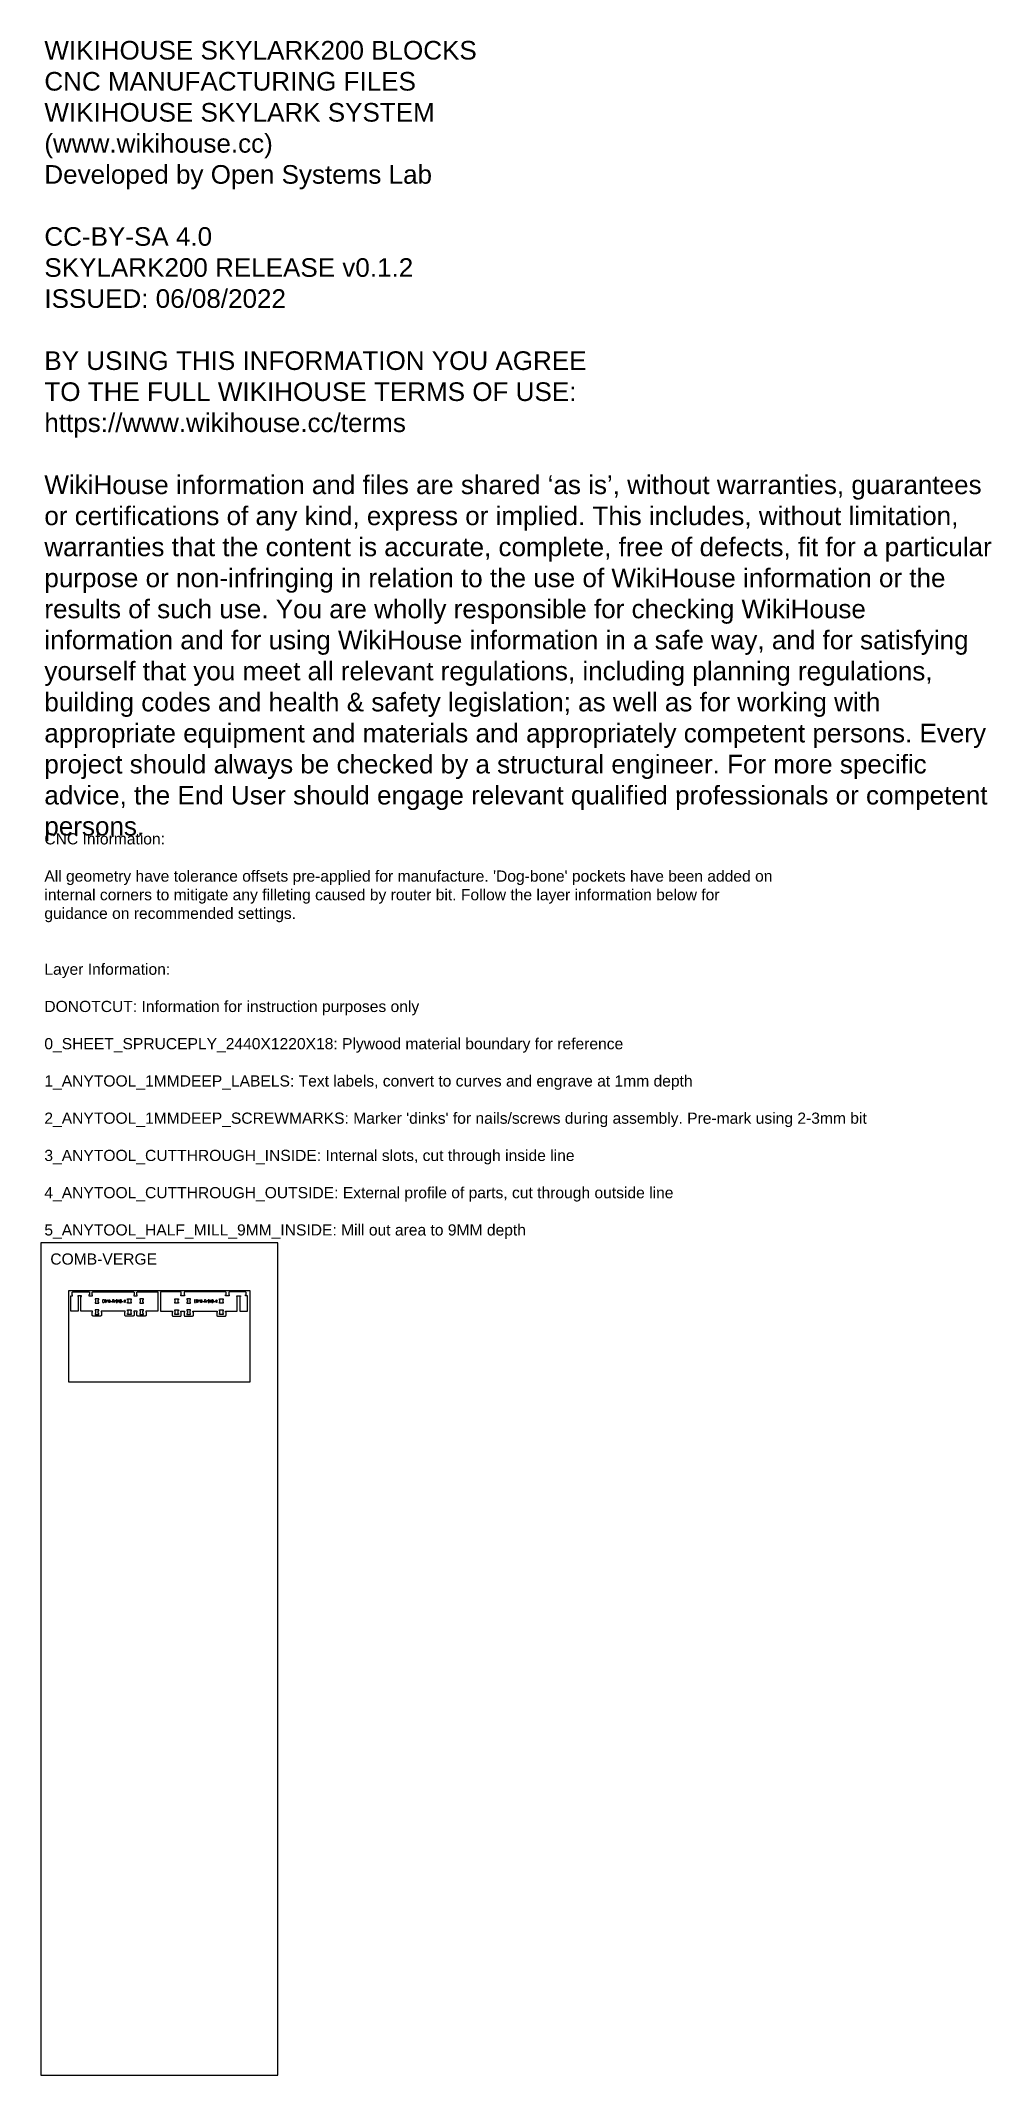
# Model space of a CAD drawing. Header units: millimetres. Extents: x 0 to 12757, y 0 to 27318.
import ezdxf

# ---------------------------------------------------------------- set-up
doc = ezdxf.new("R2010")
doc.units = ezdxf.units.MM
for name, color, linetype, true_color in [('0_SHEET_SPRUCEPLY_2440X122', 1, 'Continuous', 0xff0000), ('1_ANYTOOL_1MMDEEP_LABELS_S', 2, 'Continuous', 0xffff00), ('3_ANYTOOL_CUTTHROUGH_INSID', 4, 'Continuous', 0x00ffff), ('4_ANYTOOL_CUTTHROUGH_OUTSI', 5, 'Continuous', 0x0000ff), ('DONOTCUT', 7, 'Continuous', 0xffffff)]:
    doc.layers.add(name, color=color, linetype=linetype, true_color=true_color)
doc.styles.add('Arial', font='')
doc.styles.get('Arial').set_extended_font_data('Arial')

msp = doc.modelspace()

# ---------------------------------------------------------------- linework, layer by layer
at = {"layer": '0_SHEET_SPRUCEPLY_2440X122'}
msp.add_lwpolyline([(372, 10531), (372, 9311), (2812, 9311), (2812, 10531)], close=True, dxfattribs=at)
at = {"layer": '1_ANYTOOL_1MMDEEP_LABELS_S', "color": 2, "true_color": 0xffff00}
for points in [[(846, 10413), (836, 10413, 0.414214), (830, 10407), (830, 10383, 0.414214), (836, 10377), (846, 10377)], [(914, 10397), (924, 10397, -1), (924, 10377), (914, 10377), (914, 10413), (924, 10413, -1), (924, 10397)], [(964, 10393), (974, 10393, 1), (974, 10413), (964, 10413), (964, 10377)], [(2078, 10413), (2068, 10413, 0.414214), (2062, 10407), (2062, 10383, 0.414214), (2068, 10377), (2078, 10377)], [(2146, 10397), (2156, 10397, -1), (2156, 10377), (2146, 10377), (2146, 10413), (2156, 10413, -1), (2156, 10397)], [(2196, 10393), (2206, 10393, 1), (2206, 10413), (2196, 10413), (2196, 10377)]]:
    msp.add_lwpolyline(points, format="xyb", dxfattribs=at)
for points in [[(854, 10387, 1), (874, 10387), (874, 10403, 1), (854, 10403)], [(1076, 10413), (1064, 10413), (1064, 10377), (1076, 10377, 0.414214), (1084, 10385), (1084, 10405, 0.414214)], [(2086, 10387, 1), (2106, 10387), (2106, 10403, 1), (2086, 10403)], [(2309, 10413), (2297, 10413), (2297, 10377), (2309, 10377, 0.414214), (2317, 10385), (2317, 10405, 0.414214)]]:
    msp.add_lwpolyline(points, format="xyb", close=True, dxfattribs=at)
for points in [[(882, 10377), (882, 10413), (894, 10393), (906, 10413), (906, 10377)], [(942, 10389), (958, 10389)], [(984, 10377), (976, 10394)], [(988, 10377), (1004, 10413)], [(1028, 10413), (1012, 10413), (1012, 10377), (1028, 10377)], [(1024, 10397), (1012, 10397)], [(1036, 10377), (1036, 10413), (1056, 10377), (1056, 10413)], [(1092, 10389), (1108, 10389)], [(1138, 10413), (1114, 10377)], [(1114, 10413), (1138, 10377)], [(2114, 10377), (2114, 10413), (2126, 10393), (2138, 10413), (2138, 10377)], [(2174, 10389), (2190, 10389)], [(2216, 10377), (2208, 10394)], [(2221, 10377), (2237, 10413)], [(2261, 10413), (2245, 10413), (2245, 10377), (2261, 10377)], [(2257, 10397), (2245, 10397)], [(2269, 10377), (2269, 10413), (2289, 10377), (2289, 10413)], [(2325, 10389), (2341, 10389)], [(2370, 10413), (2346, 10377)], [(2346, 10413), (2370, 10377)]]:
    msp.add_lwpolyline(points, dxfattribs=at)
at = {"layer": '3_ANYTOOL_CUTTHROUGH_INSID', "color": 4, "true_color": 0x00ffff}
for points in [[(778, 10379), (772, 10379), (772, 10414), (778, 10414), (778, 10427), (730, 10427), (730, 10414), (736, 10414), (736, 10379), (730, 10379), (730, 10366), (778, 10366)], [(778, 10379), (772, 10379), (772, 10414), (778, 10414), (778, 10427), (730, 10427), (730, 10414), (736, 10414), (736, 10379), (730, 10379), (730, 10366), (778, 10366)], [(1166, 10379), (1172, 10379), (1172, 10414), (1166, 10414), (1166, 10427), (1214, 10427), (1214, 10414), (1208, 10414), (1208, 10379), (1214, 10379), (1214, 10366), (1166, 10366)], [(1166, 10379), (1172, 10379), (1172, 10414), (1166, 10414), (1166, 10427), (1214, 10427), (1214, 10414), (1208, 10414), (1208, 10379), (1214, 10379), (1214, 10366), (1166, 10366)], [(1378, 10379), (1372, 10379), (1372, 10414), (1378, 10414), (1378, 10427), (1330, 10427), (1330, 10414), (1336, 10414), (1336, 10379), (1330, 10379), (1330, 10366), (1378, 10366)], [(1378, 10379), (1372, 10379), (1372, 10414), (1378, 10414), (1378, 10427), (1330, 10427), (1330, 10414), (1336, 10414), (1336, 10379), (1330, 10379), (1330, 10366), (1378, 10366)], [(1799, 10379), (1805, 10379), (1805, 10414), (1799, 10414), (1799, 10427), (1848, 10427), (1848, 10414), (1842, 10414), (1842, 10379), (1848, 10379), (1848, 10366), (1799, 10366)], [(1799, 10379), (1805, 10379), (1805, 10414), (1799, 10414), (1799, 10427), (1848, 10427), (1848, 10414), (1842, 10414), (1842, 10379), (1848, 10379), (1848, 10366), (1799, 10366)], [(2012, 10379), (2006, 10379), (2006, 10414), (2012, 10414), (2012, 10427), (1963, 10427), (1963, 10414), (1969, 10414), (1969, 10379), (1963, 10379), (1963, 10366), (2012, 10366)], [(2012, 10379), (2006, 10379), (2006, 10414), (2012, 10414), (2012, 10427), (1963, 10427), (1963, 10414), (1969, 10414), (1969, 10379), (1963, 10379), (1963, 10366), (2012, 10366)], [(2399, 10379), (2405, 10379), (2405, 10414), (2399, 10414), (2399, 10427), (2448, 10427), (2448, 10414), (2442, 10414), (2442, 10379), (2448, 10379), (2448, 10366), (2399, 10366)], [(2399, 10379), (2405, 10379), (2405, 10414), (2399, 10414), (2399, 10427), (2448, 10427), (2448, 10414), (2442, 10414), (2442, 10379), (2448, 10379), (2448, 10366), (2399, 10366)], [(778, 10264), (778, 10277), (730, 10277), (730, 10264), (736, 10264), (736, 10229), (730, 10229), (730, 10216), (778, 10216), (778, 10229), (772, 10229), (772, 10264)], [(778, 10264), (778, 10277), (730, 10277), (730, 10264), (736, 10264), (736, 10229), (730, 10229), (730, 10216), (778, 10216), (778, 10229), (772, 10229), (772, 10264)], [(1166, 10264), (1166, 10277), (1214, 10277), (1214, 10264), (1208, 10264), (1208, 10229), (1214, 10229), (1214, 10216), (1166, 10216), (1166, 10229), (1172, 10229), (1172, 10264)], [(1166, 10264), (1166, 10277), (1214, 10277), (1214, 10264), (1208, 10264), (1208, 10229), (1214, 10229), (1214, 10216), (1166, 10216), (1166, 10229), (1172, 10229), (1172, 10264)], [(1378, 10264), (1378, 10277), (1330, 10277), (1330, 10264), (1336, 10264), (1336, 10229), (1330, 10229), (1330, 10216), (1378, 10216), (1378, 10229), (1372, 10229), (1372, 10264)], [(1378, 10264), (1378, 10277), (1330, 10277), (1330, 10264), (1336, 10264), (1336, 10229), (1330, 10229), (1330, 10216), (1378, 10216), (1378, 10229), (1372, 10229), (1372, 10264)], [(1799, 10264), (1799, 10277), (1848, 10277), (1848, 10264), (1842, 10264), (1842, 10229), (1848, 10229), (1848, 10216), (1799, 10216), (1799, 10229), (1805, 10229), (1805, 10264)], [(1799, 10264), (1799, 10277), (1848, 10277), (1848, 10264), (1842, 10264), (1842, 10229), (1848, 10229), (1848, 10216), (1799, 10216), (1799, 10229), (1805, 10229), (1805, 10264)], [(2012, 10264), (2012, 10277), (1963, 10277), (1963, 10264), (1969, 10264), (1969, 10229), (1963, 10229), (1963, 10216), (2012, 10216), (2012, 10229), (2006, 10229), (2006, 10264)], [(2012, 10264), (2012, 10277), (1963, 10277), (1963, 10264), (1969, 10264), (1969, 10229), (1963, 10229), (1963, 10216), (2012, 10216), (2012, 10229), (2006, 10229), (2006, 10264)], [(2399, 10264), (2399, 10277), (2448, 10277), (2448, 10264), (2442, 10264), (2442, 10229), (2448, 10229), (2448, 10216), (2399, 10216), (2399, 10229), (2405, 10229), (2405, 10264)], [(2399, 10264), (2399, 10277), (2448, 10277), (2448, 10264), (2442, 10264), (2442, 10229), (2448, 10229), (2448, 10216), (2399, 10216), (2399, 10229), (2405, 10229), (2405, 10264)]]:
    msp.add_lwpolyline(points, close=True, dxfattribs=at)
at = {"layer": '4_ANYTOOL_CUTTHROUGH_OUTSI', "color": 5, "true_color": 0x0000ff}
for points in [[(642, 10520), (642, 10520), (643, 10520), (643, 10520), (643, 10520), (643, 10520), (644, 10520), (644, 10520), (644, 10520), (645, 10520), (645, 10520), (645, 10520), (645, 10520), (646, 10520), (646, 10520), (646, 10520), (646, 10520), (647, 10520), (647, 10519), (647, 10519), (648, 10519), (648, 10519), (648, 10519), (648, 10519), (649, 10519), (649, 10518), (649, 10518), (649, 10518), (650, 10518), (650, 10518), (650, 10517), (650, 10517), (650, 10517), (651, 10517), (651, 10517), (651, 10516), (651, 10516), (651, 10516), (652, 10516), (652, 10515), (652, 10515), (652, 10515), (652, 10515), (652, 10514), (653, 10514), (653, 10514), (653, 10514), (653, 10513), (653, 10513), (653, 10513), (653, 10513), (653, 10512), (653, 10512), (653, 10512), (654, 10511), (654, 10511), (654, 10511), (654, 10511), (654, 10510), (654, 10510), (654, 10510), (654, 10510), (654, 10509), (654, 10509), (654, 10509), (654, 10480), (648, 10480), (648, 10467), (696, 10467), (696, 10467), (696, 10480), (690, 10480), (690, 10509), (690, 10509, -0.414214), (702, 10520), (1242, 10520, -0.414214), (1254, 10509), (1254, 10480), (1248, 10480), (1248, 10467), (1296, 10467), (1296, 10480), (1290, 10480), (1290, 10509), (1290, 10509, -0.198912), (1294, 10517, -0.198912), (1302, 10520), (1572, 10520), (1572, 10259), (1410, 10259), (1410, 10246), (1416, 10246), (1416, 10206), (1416, 10206, -0.414214), (1404, 10195), (1302, 10195), (1302, 10195), (1302, 10195), (1301, 10195), (1301, 10195), (1301, 10195), (1301, 10195), (1300, 10195), (1300, 10195), (1300, 10195), (1299, 10195), (1299, 10195), (1299, 10195), (1299, 10195), (1298, 10195), (1298, 10195), (1298, 10196), (1298, 10196), (1297, 10196), (1297, 10196), (1297, 10196), (1297, 10196), (1296, 10196), (1296, 10196), (1296, 10197), (1295, 10197), (1295, 10197), (1295, 10197), (1295, 10197), (1295, 10198), (1294, 10198), (1294, 10198), (1294, 10198), (1294, 10198), (1293, 10199), (1293, 10199), (1293, 10199), (1293, 10199), (1293, 10200), (1292, 10200), (1292, 10200), (1292, 10200), (1292, 10201), (1292, 10201), (1292, 10201), (1292, 10201), (1291, 10202), (1291, 10202), (1291, 10202), (1291, 10202), (1291, 10203), (1291, 10203), (1291, 10203), (1291, 10203), (1291, 10204), (1291, 10204), (1291, 10204), (1291, 10205), (1291, 10205), (1290, 10205), (1290, 10205), (1290, 10206), (1290, 10206), (1290, 10206), (1290, 10206), (1290, 10246), (1296, 10246), (1296, 10259), (1248, 10259), (1248, 10246), (1254, 10246), (1254, 10206), (1254, 10206), (1254, 10206), (1254, 10206), (1254, 10206), (1254, 10205), (1254, 10205), (1254, 10205), (1254, 10205), (1254, 10204), (1254, 10204), (1254, 10204), (1254, 10203), (1253, 10203), (1253, 10203), (1253, 10203), (1253, 10202), (1253, 10202), (1253, 10202), (1253, 10202), (1253, 10201), (1253, 10201), (1252, 10201), (1252, 10201), (1252, 10200), (1252, 10200), (1252, 10200), (1252, 10200), (1251, 10199), (1251, 10199), (1251, 10199), (1251, 10199), (1251, 10198), (1250, 10198), (1250, 10198), (1250, 10198), (1250, 10198), (1250, 10197), (1249, 10197), (1249, 10197), (1249, 10197), (1249, 10197), (1248, 10196), (1248, 10196), (1248, 10196), (1248, 10196), (1247, 10196), (1247, 10196), (1247, 10196), (1246, 10196), (1246, 10195), (1246, 10195), (1246, 10195), (1245, 10195), (1245, 10195), (1245, 10195), (1245, 10195), (1244, 10195), (1244, 10195), (1244, 10195), (1243, 10195), (1243, 10195), (1243, 10195), (1243, 10195), (1242, 10195), (1242, 10195), (1140, 10195, -0.414214), (1128, 10206), (1128, 10246), (1134, 10246), (1134, 10259), (810, 10259), (810, 10246), (816, 10246), (816, 10206), (816, 10206, -0.414214), (804, 10195), (702, 10195), (702, 10195), (702, 10195), (701, 10195), (701, 10195), (701, 10195), (701, 10195), (700, 10195), (700, 10195), (700, 10195), (699, 10195), (699, 10195), (699, 10195), (699, 10195), (698, 10195), (698, 10195), (698, 10196), (698, 10196), (697, 10196), (697, 10196), (697, 10196), (696, 10196), (696, 10196), (696, 10196), (696, 10197), (695, 10197), (695, 10197), (695, 10197), (695, 10197), (695, 10198), (694, 10198), (694, 10198), (694, 10198), (694, 10198), (693, 10199), (693, 10199), (693, 10199), (693, 10199), (693, 10200), (692, 10200), (692, 10200), (692, 10200), (692, 10201), (692, 10201), (692, 10201), (692, 10201), (691, 10202), (691, 10202), (691, 10202), (691, 10202), (691, 10203), (691, 10203), (691, 10203), (691, 10203), (691, 10204), (691, 10204), (691, 10204), (691, 10205), (691, 10205), (690, 10205), (690, 10205), (690, 10206), (690, 10206), (690, 10206), (690, 10206), (690, 10246), (696, 10246), (696, 10259), (540, 10259), (540, 10455), (546, 10455), (546, 10468), (498, 10468), (498, 10455), (504, 10455), (504, 10259), (404, 10259), (404, 10467), (428, 10467), (428, 10480), (422, 10480), (422, 10509), (422, 10509, -0.414214), (434, 10520), (642, 10520)], [(2487, 10509, 0.414214), (2476, 10520), (1936, 10520, 0.414214), (1924, 10509), (1924, 10480), (1930, 10480), (1930, 10467), (1881, 10467), (1881, 10480), (1887, 10480), (1887, 10509), (1887, 10509, 0.198912), (1884, 10517, 0.198912), (1876, 10520), (1606, 10520), (1606, 10259), (1768, 10259), (1768, 10246), (1762, 10246), (1762, 10206), (1762, 10206, 0.414214), (1774, 10195), (1876, 10195), (1876, 10195), (1876, 10195), (1876, 10195), (1877, 10195), (1877, 10195), (1877, 10195), (1877, 10195), (1878, 10195), (1878, 10195), (1878, 10195), (1878, 10195), (1879, 10195), (1879, 10195), (1879, 10195), (1880, 10195), (1880, 10196), (1880, 10196), (1880, 10196), (1881, 10196), (1881, 10196), (1881, 10196), (1881, 10196), (1882, 10196), (1882, 10197), (1882, 10197), (1882, 10197), (1883, 10197), (1883, 10197), (1883, 10198), (1883, 10198), (1884, 10198), (1884, 10198), (1884, 10198), (1884, 10199), (1884, 10199), (1885, 10199), (1885, 10199), (1885, 10200), (1885, 10200), (1885, 10200), (1886, 10200), (1886, 10201), (1886, 10201), (1886, 10201), (1886, 10201), (1886, 10202), (1886, 10202), (1886, 10202), (1887, 10202), (1887, 10203), (1887, 10203), (1887, 10203), (1887, 10203), (1887, 10204), (1887, 10204), (1887, 10204), (1887, 10205), (1887, 10205), (1887, 10205), (1887, 10205), (1887, 10206), (1887, 10206), (1887, 10206), (1887, 10206), (1887, 10246), (1881, 10246), (1881, 10259), (1930, 10259), (1930, 10246), (1924, 10246), (1924, 10206), (1924, 10206), (1924, 10206), (1924, 10206), (1924, 10206), (1924, 10205), (1924, 10205), (1924, 10205), (1924, 10205), (1924, 10204), (1924, 10204), (1924, 10204), (1924, 10203), (1924, 10203), (1924, 10203), (1924, 10203), (1924, 10202), (1925, 10202), (1925, 10202), (1925, 10202), (1925, 10201), (1925, 10201), (1925, 10201), (1925, 10201), (1926, 10200), (1926, 10200), (1926, 10200), (1926, 10200), (1926, 10199), (1926, 10199), (1927, 10199), (1927, 10199), (1927, 10198), (1927, 10198), (1927, 10198), (1928, 10198), (1928, 10198), (1928, 10197), (1928, 10197), (1929, 10197), (1929, 10197), (1929, 10197), (1929, 10196), (1930, 10196), (1930, 10196), (1930, 10196), (1930, 10196), (1931, 10196), (1931, 10196), (1931, 10196), (1931, 10195), (1932, 10195), (1932, 10195), (1932, 10195), (1933, 10195), (1933, 10195), (1933, 10195), (1933, 10195), (1934, 10195), (1934, 10195), (1934, 10195), (1934, 10195), (1935, 10195), (1935, 10195), (1935, 10195), (1936, 10195), (2038, 10195, 0.414214), (2049, 10206), (2049, 10246), (2043, 10246), (2043, 10259), (2368, 10259), (2368, 10246), (2362, 10246), (2362, 10206), (2362, 10206, 0.414214), (2374, 10195), (2476, 10195), (2476, 10195), (2476, 10195), (2476, 10195), (2477, 10195), (2477, 10195), (2477, 10195), (2477, 10195), (2478, 10195), (2478, 10195), (2478, 10195), (2478, 10195), (2479, 10195), (2479, 10195), (2479, 10195), (2480, 10195), (2480, 10196), (2480, 10196), (2480, 10196), (2481, 10196), (2481, 10196), (2481, 10196), (2481, 10196), (2482, 10196), (2482, 10197), (2482, 10197), (2482, 10197), (2483, 10197), (2483, 10197), (2483, 10198), (2483, 10198), (2484, 10198), (2484, 10198), (2484, 10198), (2484, 10199), (2484, 10199), (2485, 10199), (2485, 10199), (2485, 10200), (2485, 10200), (2485, 10200), (2486, 10200), (2486, 10201), (2486, 10201), (2486, 10201), (2486, 10201), (2486, 10202), (2486, 10202), (2486, 10202), (2487, 10202), (2487, 10203), (2487, 10203), (2487, 10203), (2487, 10203), (2487, 10204), (2487, 10204), (2487, 10204), (2487, 10205), (2487, 10205), (2487, 10205), (2487, 10205), (2487, 10206), (2487, 10206), (2487, 10206), (2487, 10206), (2487, 10246), (2481, 10246), (2481, 10259), (2481, 10259), (2565, 10259), (2637, 10259), (2637, 10455), (2631, 10455), (2631, 10468), (2680, 10468), (2680, 10455), (2674, 10455), (2674, 10259), (2773, 10259), (2773, 10467), (2749, 10467), (2749, 10480), (2755, 10480), (2755, 10509), (2755, 10509, 0.414214), (2744, 10520), (2536, 10520), (2535, 10520), (2535, 10520), (2535, 10520), (2534, 10520), (2534, 10520), (2534, 10520), (2534, 10520), (2533, 10520), (2533, 10520), (2533, 10520), (2533, 10520), (2532, 10520), (2532, 10520), (2532, 10520), (2531, 10520), (2531, 10520), (2531, 10520), (2531, 10519), (2530, 10519), (2530, 10519), (2530, 10519), (2530, 10519), (2529, 10519), (2529, 10519), (2529, 10518), (2529, 10518), (2528, 10518), (2528, 10518), (2528, 10518), (2528, 10517), (2527, 10517), (2527, 10517), (2527, 10517), (2527, 10517), (2527, 10516), (2526, 10516), (2526, 10516), (2526, 10516), (2526, 10515), (2526, 10515), (2526, 10515), (2525, 10515), (2525, 10514), (2525, 10514), (2525, 10514), (2525, 10514), (2525, 10513), (2525, 10513), (2525, 10513), (2524, 10513), (2524, 10512), (2524, 10512), (2524, 10512), (2524, 10511), (2524, 10511), (2524, 10511), (2524, 10511), (2524, 10510), (2524, 10510), (2524, 10510), (2524, 10510), (2524, 10509), (2524, 10509), (2524, 10509), (2524, 10480), (2530, 10480), (2530, 10467), (2481, 10467), (2481, 10467), (2481, 10480), (2487, 10480), (2487, 10509)]]:
    msp.add_lwpolyline(points, format="xyb", close=True, dxfattribs=at)
at = {"layer": 'DONOTCUT'}
msp.add_lwpolyline([(0, 0), (3183, 0), (3183, 11179), (0, 11179)], close=True, dxfattribs=at)

# ---------------------------------------------------------------- texts
at = {"layer": 'DONOTCUT', "attachment_point": 1, "style": 'Arial'}
for s, insert, char_height, width in [('{\\fArial;WIKIHOUSE SKYLARK200 BLOCKS}\\P{\\fArial;CNC MANUFACTURING FILES}\\P{\\fArial;WIKIHOUSE SKYLARK SYSTEM}\\P{\\fArial;(www.wikihouse.cc)}\\P{\\fArial;Developed by Open Systems Lab}\\P\\P{\\fArial;CC-BY-SA 4.0}\\P{\\fArial;SKYLARK200 RELEASE v0.1.2}\\P{\\fArial;ISSUED: 06/08/2022}\\P\\P{\\fArial;BY USING THIS INFORMATION YOU AGREE }\\P{\\fArial;TO THE FULL WIKIHOUSE TERMS OF USE:}\\P{\\fArial;https://www.wikihouse.cc/terms}\\P\\P{\\fArial;WikiHouse information and files are shared }{\\fArial;‘as is}{\\fArial;’, without warranties, guarantees }\\P{\\fArial;or certifications of any kind, express or implied. This includes, without limitation, }\\P{\\fArial;warranties that the content is accurate, complete, free of defects, fit for a particular }\\P{\\fArial;purpose or non-infringing in relation to the use of WikiHouse information or the }\\P{\\fArial;results of such use. You are wholly responsible for checking WikiHouse }\\P{\\fArial;information and for using WikiHouse information in a safe way, and for satisfying }\\P{\\fArial;yourself that you meet all relevant regulations, including planning regulations, }\\P{\\fArial;building codes and health & safety legislation; as well as for working with }\\P{\\fArial;appropriate equipment and materials and appropriately competent persons. Every }\\P{\\fArial;project should always be checked by a structural engineer. For more specific }\\P{\\fArial;advice, the End User should engage relevant qualified professionals or competent }\\P{\\fArial;persons.}\\P', (49, 27315), 250, 12895.38), ("{\\fArial;CNC Information:}\\P\\P{\\fArial;All geometry have tolerance offsets pre-applied for manufacture. 'Dog-bone' pockets have been added on}\\P{\\fArial;internal corners to mitigate any filleting caused by router bit. Follow the layer information below for}\\P{\\fArial;guidance on recommended settings.}\\P\\P\\P{\\fArial;Layer Information:}\\P\\P{\\fArial;DONOTCUT: Information for instruction purposes only}\\P\\P{\\fArial;0_SHEET_SPRUCEPLY_2440X1220X18: Plywood material boundary for reference}\\P\\P{\\fArial;1_ANYTOOL_1MMDEEP_LABELS: Text labels, convert to curves and engrave at 1mm depth}\\P\\P{\\fArial;2_ANYTOOL_1MMDEEP_SCREWMARKS: Marker 'dinks' for nails/screws during assembly. Pre-mark using 2-3mm bit}\\P\\P{\\fArial;3_ANYTOOL_CUTTHROUGH_INSIDE: Internal slots, cut through inside line}\\P\\P{\\fArial;4_ANYTOOL_CUTTHROUGH_OUTSIDE: External profile of parts, cut through outside line}\\P\\P{\\fArial;5_ANYTOOL_HALF_MILL_9MM_INSIDE: Mill out area to 9MM depth}", (49, 16677), 150, 22265.22), ('COMB-VERGE', (129, 11035, 0), 150, 3130.43)]:
    msp.add_mtext(s, dxfattribs=dict(at, insert=insert, char_height=char_height, width=width))

doc.saveas('drawing.dxf')
